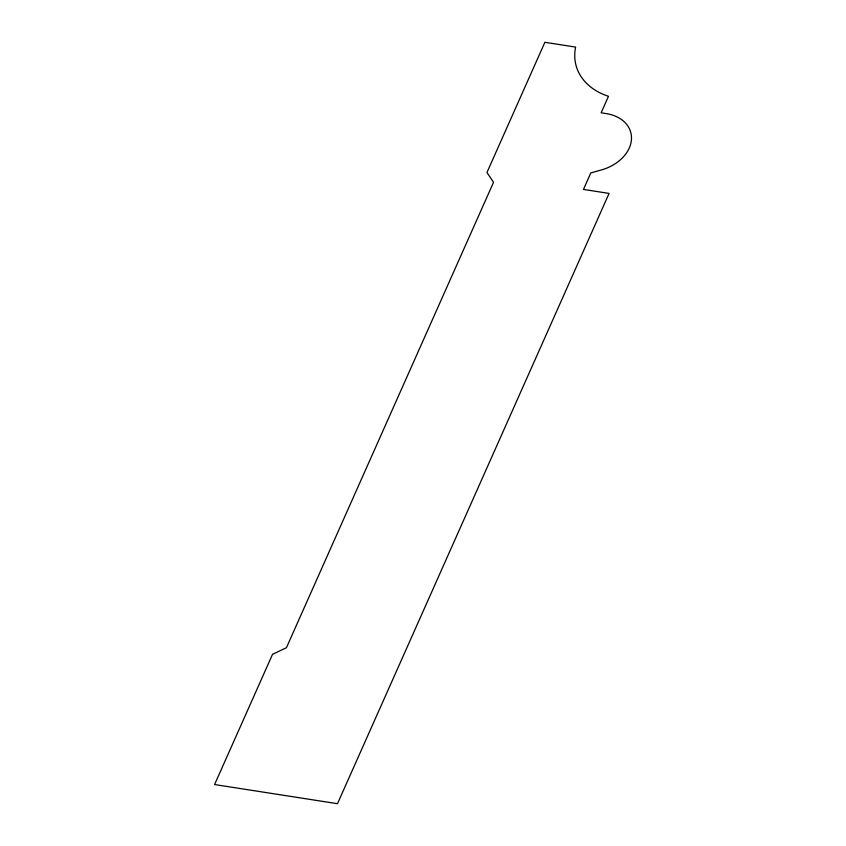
<?xml version="1.0" encoding="UTF-8"?>
<svg xmlns="http://www.w3.org/2000/svg" width="846" height="846" viewBox="0 0 846 846"><rect width="100%" height="100%" fill="white"/><g stroke="black" fill="none" stroke-linecap="round" stroke-linejoin="round"><path stroke-width="1.27" d="M272.518 654.36L214.588 784.538L337.491 803.7L609.078 193.417L583.476 189.419L590.815 172.933L601.453 169.93A38.683 28.605 -15.1 0 0 631.412 139.907A38.683 28.605 -15.1 0 0 606.265 113.607L601.136 112.804L608.475 96.307A68.938 50.993 -15.1 0 1 575.618 47.09L544.887 42.3L486.958 172.489L493.535 182.324L286.434 647.708L272.518 654.36"/></g></svg>
